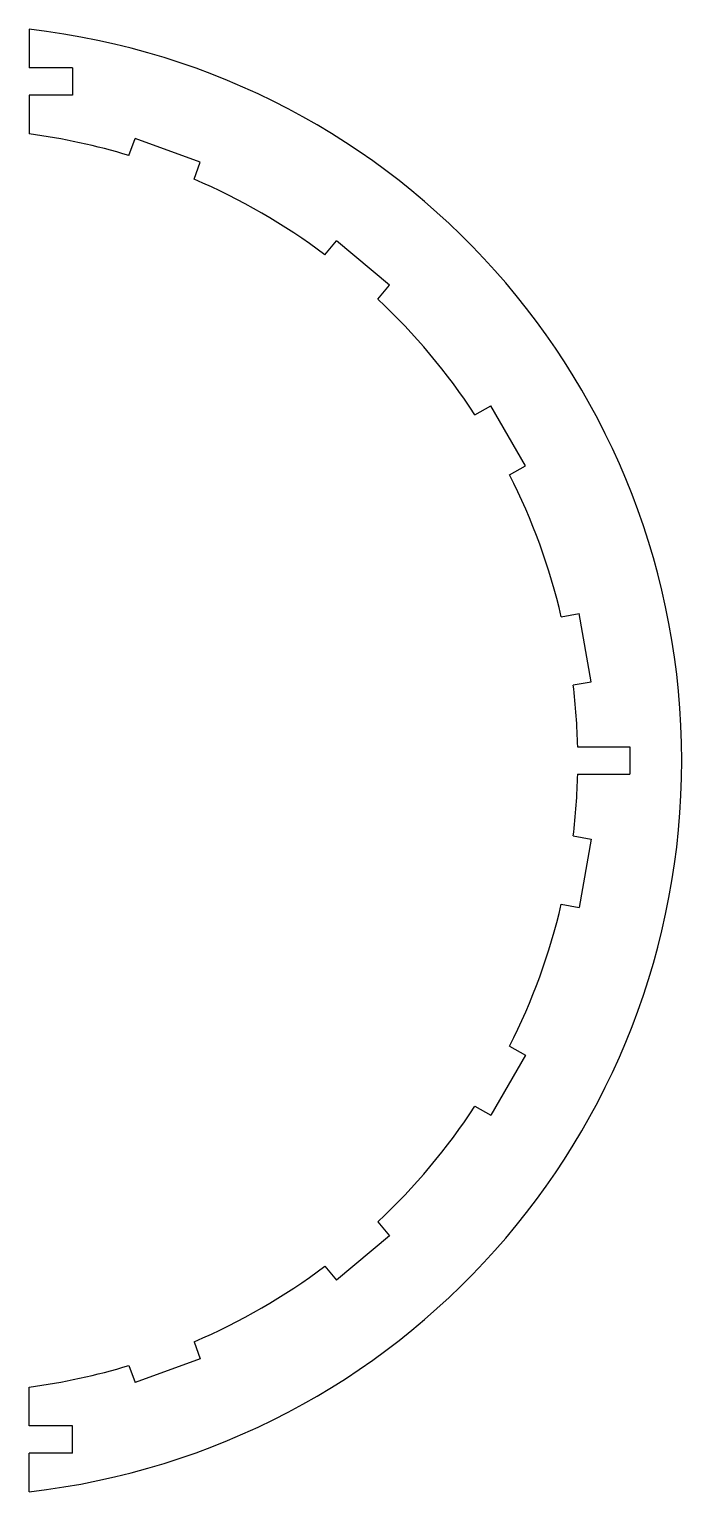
# Model space of a CAD drawing. Header units: inches. Extents: x 0.71 to 2.59, y 0.44 to 4.67.
import ezdxf

# ---------------------------------------------------------------- set-up
doc = ezdxf.new("R2010")
doc.units = ezdxf.units.IN
doc.header["$MEASUREMENT"] = 0

msp = doc.modelspace()

# ---------------------------------------------------------------- linework, layer by layer
for p, q in [((0.7093, 4.6669), (0.7093, 4.5551)), ((0.8343, 4.5551), (0.7093, 4.5551)), ((0.8343, 4.5551), (0.8343, 4.4764)), ((0.7093, 4.4764), (0.7093, 4.3646)), ((0.8343, 4.4764), (0.7093, 4.4764)), ((0.9971, 4.3022), (1.0152, 4.3517)), ((1.2031, 4.2833), (1.0152, 4.3517)), ((1.1851, 4.2338), (1.2031, 4.2833)), ((1.5626, 4.0158), (1.5965, 4.0562)), ((1.7497, 3.9277), (1.5965, 4.0562)), ((1.7158, 3.8873), (1.7497, 3.9277)), ((1.996, 3.5533), (2.0417, 3.5797)), ((2.1417, 3.4065), (2.0417, 3.5797)), ((2.096, 3.3801), (2.1417, 3.4065)), ((2.2451, 2.9705), (2.297, 2.9797)), ((2.3317, 2.7827), (2.297, 2.9797)), ((2.2798, 2.7736), (2.3317, 2.7827)), ((2.2924, 2.595), (2.4429, 2.595)), ((2.4429, 2.595), (2.4429, 2.5163)), ((2.2924, 2.5163), (2.4429, 2.5163)), ((2.2798, 2.3377), (2.3317, 2.3285)), ((2.3317, 2.3285), (2.297, 2.1315)), ((2.2451, 2.1407), (2.297, 2.1315)), ((2.1417, 1.7047), (2.0417, 1.5315)), ((2.096, 1.7311), (2.1417, 1.7047)), ((1.996, 1.5579), (2.0417, 1.5315)), ((1.7497, 1.1836), (1.5965, 1.055)), ((1.7158, 1.224), (1.7497, 1.1836)), ((1.5626, 1.0954), (1.5965, 1.055)), ((1.1851, 0.8775), (1.2031, 0.8279)), ((0.9971, 0.809), (1.0152, 0.7595)), ((1.2031, 0.8279), (1.0152, 0.7595)), ((0.7093, 0.6349), (0.7093, 0.7467)), ((0.8343, 0.6349), (0.7093, 0.6349)), ((0.8343, 0.5562), (0.8343, 0.6349)), ((0.7093, 0.4444), (0.7093, 0.5562)), ((0.8343, 0.5562), (0.7093, 0.5562))]:
    msp.add_line(p, q)
for radius, start, end in [(2.125, 276.5235, 83.4765), (1.825, 73.1411, 82.3983), (1.825, 53.1411, 66.8589), (1.825, 33.1411, 46.8589), (1.825, 13.1411, 26.8589), (1.825, 1.2355, 6.8589), (1.825, 353.141, 358.7645), (1.825, 333.1411, 346.8589), (1.825, 313.1411, 326.8589), (1.825, 293.1411, 306.8589), (1.825, 277.6017, 286.8589)]:
    msp.add_arc((0.4679, 2.5556), radius, start, end)

doc.saveas('drawing.dxf')
